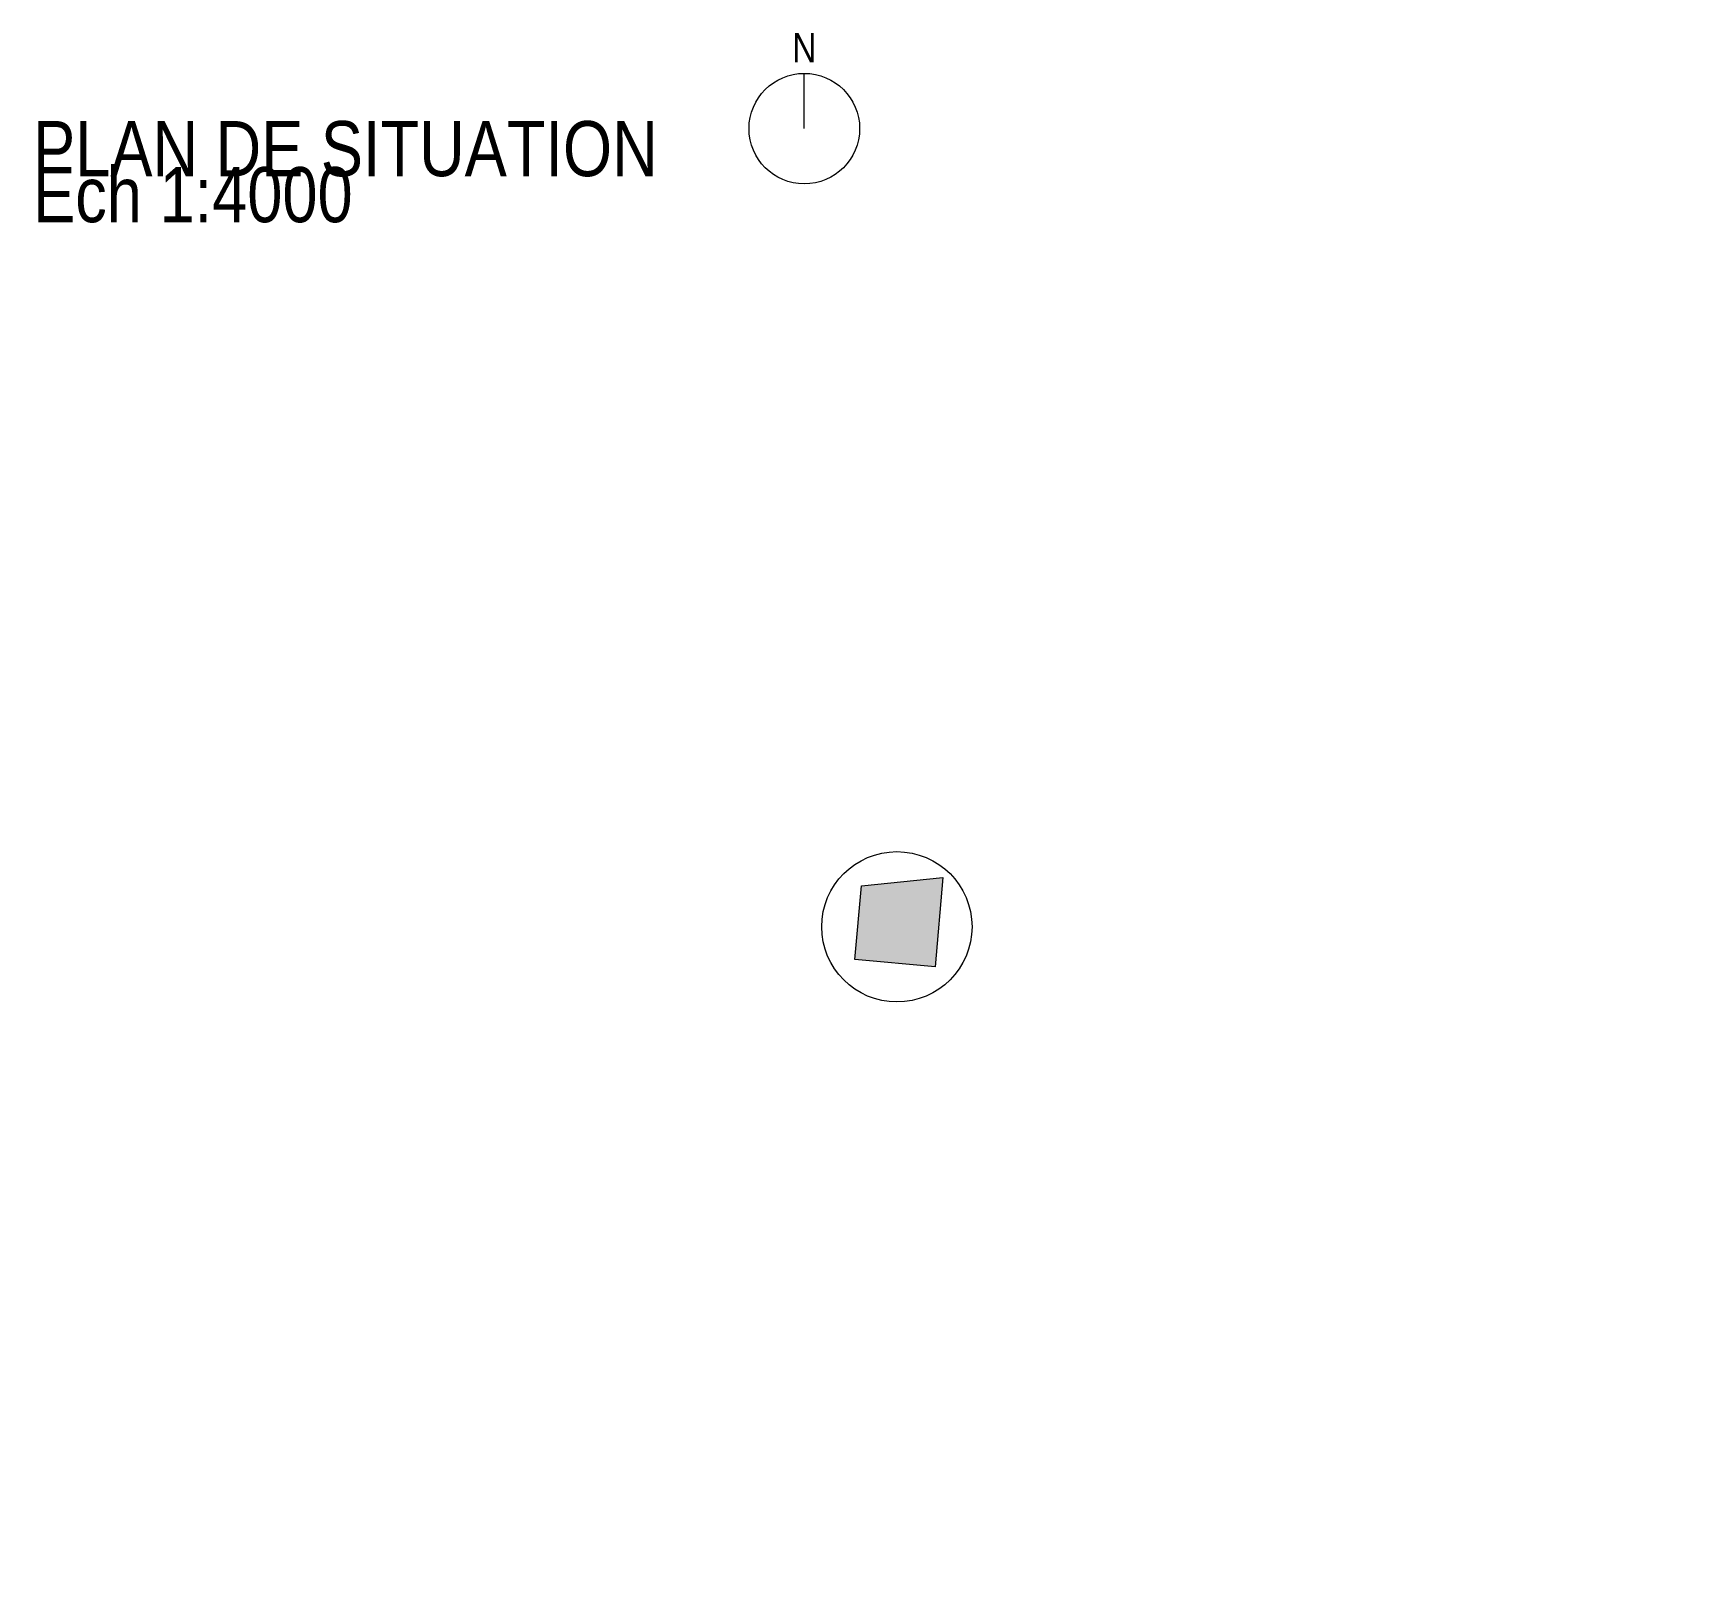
# Model space of a CAD drawing. Header units: centimetres. Extents: x -4381 to 5639, y -3920 to 4826.
# Drawn here: x 192.99 to 214, y 63.81 to 83.42 of the extents above; entities that cross this region are included whole.
import ezdxf
from ezdxf.xclip import XClip

# ---------------------------------------------------------------- set-up
doc = ezdxf.new("R2010")
doc.units = ezdxf.units.CM
doc.header["$MEASUREMENT"] = 0
doc.header["$XCLIPFRAME"] = 0
for name, color, linetype, lineweight in [('0_Pen_No__1', 7, 'Continuous', 5), ('0_Pen_No__20', 1, 'Continuous', 5), ('0_Pen_No__7', 7, 'Continuous', 5), ('Drawing & Figure_Pen_No__1', 7, 'Continuous', 5)]:
    doc.layers.add(name, color=color, linetype=linetype, lineweight=lineweight)
doc.layers.add('Drawing & Figure', color=7, linetype='Continuous')
doc.styles.add('GENERATED_STYLE_2', font='')
doc.styles.get('GENERATED_STYLE_2').set_extended_font_data('Arial Narrow Occidental')
picture_1 = doc.add_image_def('image3.jpg', size_in_pixel=(16200, 10800))

# ---------------------------------------------------------------- blocks, each defined once
blk = doc.blocks.new('Drawing_16_16', base_point=(266.283, 47.287))
at = {"layer": '0_Pen_No__20', "linetype": 'Continuous', "lineweight": 0, "ltscale": 0.25, "true_color": 0x7f0000}
blk.add_hatch(color=16, dxfattribs=at).paths.add_polyline_path([(204.444, 71.565), (204.542, 72.699), (203.507, 72.591), (203.422, 71.658)])
at = {"layer": '0_Pen_No__1', "linetype": 'Continuous', "ltscale": 0.25, "flags": 128}
blk.add_lwpolyline([(203.507, 72.593), (204.542, 72.699), (204.442, 71.566), (203.423, 71.658), (203.507, 72.593)], close=True, dxfattribs=at)
at = {"layer": '0_Pen_No__20', "linetype": 'Continuous', "ltscale": 0.25}
blk.add_circle((203.957, 72.073), 0.954, dxfattribs=at)
at = {"layer": 'Drawing & Figure_Pen_No__1'}
image = blk.add_image(picture_1, insert=(120.365, 20.493), size_in_units=(134.982, 89.988), dxfattribs=at)
image.set_boundary_path([(-0.5, -0.5), (16199.5, 10799.5)])

msp = doc.modelspace()

# ---------------------------------------------------------------- linework, layer by layer
at = {"layer": '0_Pen_No__7', "linetype": 'Continuous', "ltscale": 10}
msp.add_line((202.78215, 82.20685), (202.78215, 82.90902), dxfattribs=at)
msp.add_circle((202.78215, 82.20685), 0.70217, dxfattribs=at)

# ---------------------------------------------------------------- block references
at = {"layer": 'Drawing & Figure', "color": 151, "linetype": 'Continuous', "lineweight": 5, "ltscale": 10, "true_color": 0x80c2ff}
ref = msp.add_blockref('Drawing_16_16', (266.28324, 47.28701), dxfattribs=at)
XClip(ref).set_block_clipping_path([(192.9907812231, 63.8059385935), (214, 80.1417166121)])

# ---------------------------------------------------------------- texts
at = {"layer": '0_Pen_No__7', "linetype": 'Continuous', "insert": (202.78215, 83.42001), "char_height": 0.3717596, "attachment_point": 2, "style": 'GENERATED_STYLE_2'}
msp.add_mtext('\\A1;{\\fArial Narrow Occidental|b0|i0|c0|p34;N}', dxfattribs=at)
at = {"layer": '0_Pen_No__7', "linetype": 'Continuous', "insert": (192.99078, 81.00873), "char_height": 0.7, "width": 8.6216258, "attachment_point": 7, "line_spacing_factor": 0.500942, "style": 'GENERATED_STYLE_2'}
msp.add_mtext('\\A1;{\\fArial Narrow Occidental|b0|i0|c0|p34;PLAN DE SITUATION\\P\\fArial Narrow Occidental|b0|i0|c0|p34;Ech 1:4000}', dxfattribs=at)

doc.saveas('drawing.dxf')
